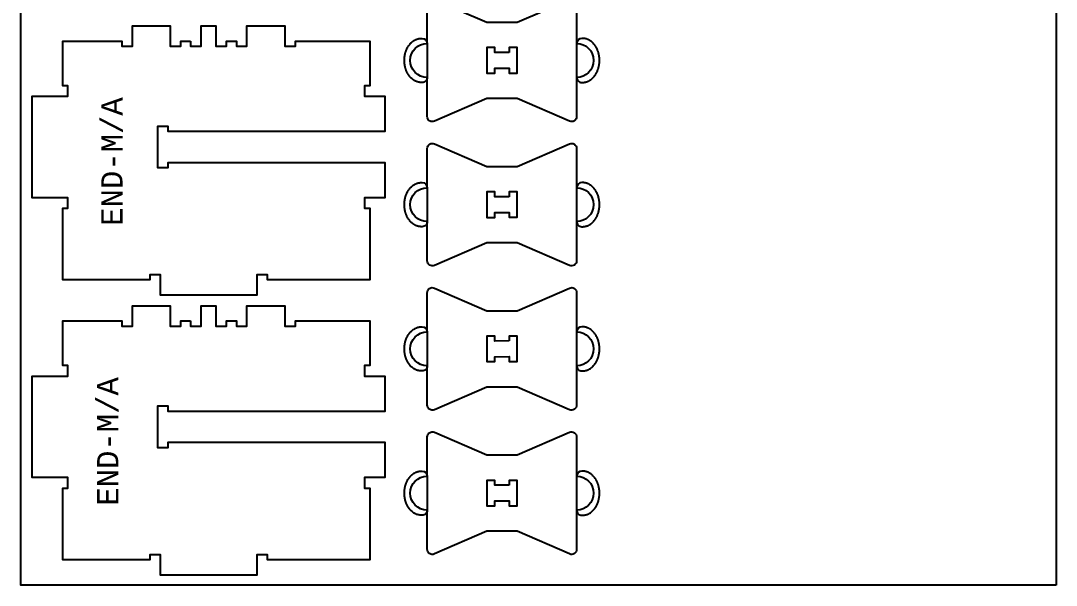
# Model space of a CAD drawing. Extents: x -30 to 12678, y 0 to 23683.
# Drawn here: x 5029 to 6249, y 1291 to 1956 of the extents above; entities that cross this region are included whole.
import ezdxf

# ---------------------------------------------------------------- set-up
doc = ezdxf.new("R2010")
doc.units = 0
for name, color, linetype in [('0_SHEET_SPRUCEPLY_2440X122', 1, 'CONTINUOUS'), ('1_ANYTOOL_1MMDEEP_LABELS_S', 2, 'CONTINUOUS'), ('3_ANYTOOL_CUTTHROUGH_INSID', 4, 'CONTINUOUS'), ('4_ANYTOOL_CUTTHROUGH_OUTSI', 5, 'CONTINUOUS'), ('5_ANYTOOL_HALF_MILL_9MM_IN', 3, 'CONTINUOUS')]:
    doc.layers.add(name, color=color, linetype=linetype)
doc.styles.add('MONOTXT_REGULAR', font='')
doc.styles.get('MONOTXT_REGULAR').set_extended_font_data('Monotxt')

msp = doc.modelspace()

# ---------------------------------------------------------------- linework, layer by layer
at = {"layer": '0_SHEET_SPRUCEPLY_2440X122'}
msp.add_lwpolyline([(6249.3, 1290.9), (5029.3, 1290.9), (5029.3, 3730.9), (6249.3, 3730.9)], close=True, dxfattribs=at)
at = {"layer": '3_ANYTOOL_CUTTHROUGH_INSID'}
for points in [[(5604.7, 1918.9), (5587.7, 1918.8), (5587.7, 1924.6), (5578.2, 1924.6), (5578.2, 1894.5), (5587.7, 1894.5), (5587.7, 1900.3), (5604.7, 1900.4), (5604.7, 1894.6), (5614.2, 1894.6), (5614.2, 1924.6), (5604.7, 1924.6)], [(5604.7, 1748.9), (5587.7, 1748.8), (5587.7, 1754.6), (5578.2, 1754.6), (5578.2, 1724.5), (5587.7, 1724.5), (5587.7, 1730.3), (5604.7, 1730.4), (5604.7, 1724.6), (5614.2, 1724.6), (5614.2, 1754.6), (5604.7, 1754.6)], [(5604.7, 1578.9), (5587.7, 1578.8), (5587.7, 1584.6), (5578.2, 1584.6), (5578.2, 1554.5), (5587.7, 1554.5), (5587.7, 1560.3), (5604.7, 1560.4), (5604.7, 1554.6), (5614.2, 1554.6), (5614.2, 1584.6), (5604.7, 1584.6)], [(5604.7, 1408.9), (5587.7, 1408.8), (5587.7, 1414.6), (5578.2, 1414.6), (5578.2, 1384.5), (5587.7, 1384.5), (5587.7, 1390.3), (5604.7, 1390.4), (5604.7, 1384.6), (5614.2, 1384.6), (5614.2, 1414.6), (5604.7, 1414.6)]]:
    msp.add_lwpolyline(points, close=True, dxfattribs=at)
at = {"layer": '4_ANYTOOL_CUTTHROUGH_OUTSI'}
for points in [[(5684.2, 1843.3, -0.539734), (5675.8, 1837.8), (5614.2, 1864.5), (5578.2, 1864.5), (5516.6, 1837.8, -0.539734), (5508.2, 1843.3), (5508.2, 1889.5, -1), (5508.2, 1929.5), (5508.2, 1975.7, -0.539734), (5516.6, 1981.2), (5578.2, 1954.5), (5614.2, 1954.5), (5675.8, 1981.2, -0.539734), (5684.2, 1975.7), (5684.2, 1929.5, -1), (5684.2, 1889.5)], [(5684.2, 1673.3, -0.539734), (5675.8, 1667.8), (5614.2, 1694.5), (5578.2, 1694.5), (5516.6, 1667.8, -0.539734), (5508.2, 1673.3), (5508.2, 1719.5, -1), (5508.2, 1759.5), (5508.2, 1805.7, -0.539734), (5516.6, 1811.2), (5578.2, 1784.5), (5614.2, 1784.5), (5675.8, 1811.2, -0.539734), (5684.2, 1805.7), (5684.2, 1759.5, -1), (5684.2, 1719.5)], [(5684.2, 1503.3, -0.539734), (5675.8, 1497.8), (5614.2, 1524.5), (5578.2, 1524.5), (5516.6, 1497.8, -0.539734), (5508.2, 1503.3), (5508.2, 1549.5, -1), (5508.2, 1589.5), (5508.2, 1635.7, -0.539734), (5516.6, 1641.2), (5578.2, 1614.5), (5614.2, 1614.5), (5675.8, 1641.2, -0.539734), (5684.2, 1635.7), (5684.2, 1589.5, -1), (5684.2, 1549.5)], [(5684.2, 1333.3, -0.539734), (5675.8, 1327.8), (5614.2, 1354.5), (5578.2, 1354.5), (5516.6, 1327.8, -0.539734), (5508.2, 1333.3), (5508.2, 1379.5, -1), (5508.2, 1419.5), (5508.2, 1465.7, -0.539734), (5516.6, 1471.2), (5578.2, 1444.5), (5614.2, 1444.5), (5675.8, 1471.2, -0.539734), (5684.2, 1465.7), (5684.2, 1419.5, -1), (5684.2, 1379.5)]]:
    msp.add_lwpolyline(points, format="xyb", close=True, dxfattribs=at)
for points in [[(5229.3, 1932.2), (5229.3, 1926.2), (5241.8, 1926.2), (5241.8, 1950.2), (5259.3, 1950.2), (5259.3, 1926.2), (5271.8, 1926.2), (5271.8, 1932.2), (5283.3, 1932.2), (5283.3, 1926.2), (5295.8, 1926.2), (5295.8, 1950.2), (5340.4, 1950.2), (5340.4, 1926.2), (5352.9, 1926.2), (5352.9, 1932.2), (5440.4, 1932.2), (5440.4, 1879.7), (5434.4, 1879.7), (5434.4, 1867.2), (5458.4, 1867.2), (5458.4, 1825.7), (5202.9, 1825.7), (5202.9, 1831.7), (5190.4, 1831.7), (5190.4, 1783.2), (5202.9, 1783.2), (5202.9, 1789.2), (5458.4, 1789.2), (5458.4, 1747.7), (5434.4, 1747.7), (5434.4, 1735.2), (5440.4, 1735.2), (5440.4, 1650.7), (5422.6, 1650.7), (5319.9, 1650.7), (5319.9, 1656.7), (5307.4, 1656.7), (5307.4, 1632.7), (5193.9, 1632.7), (5193.9, 1656.7), (5181.4, 1656.7), (5181.4, 1650.7), (5078.9, 1650.7), (5078.9, 1735.2), (5084.9, 1735.2), (5084.9, 1747.7), (5042.9, 1747.7), (5042.9, 1867.2), (5084.9, 1867.2), (5084.9, 1879.7), (5078.9, 1879.7), (5078.9, 1932.2), (5148.4, 1932.2), (5148.4, 1926.2), (5160.9, 1926.2), (5160.9, 1950.2), (5205.3, 1950.2), (5205.3, 1926.2), (5217.8, 1926.2), (5217.8, 1932.2)], [(5229.3, 1602.4), (5229.3, 1596.4), (5241.8, 1596.4), (5241.8, 1620.4), (5259.3, 1620.4), (5259.3, 1596.4), (5271.8, 1596.4), (5271.8, 1602.4), (5283.3, 1602.4), (5283.3, 1596.4), (5295.8, 1596.4), (5295.8, 1620.4), (5340.4, 1620.4), (5340.4, 1596.4), (5352.9, 1596.4), (5352.9, 1602.4), (5440.4, 1602.4), (5440.4, 1549.9), (5434.4, 1549.9), (5434.4, 1537.4), (5458.4, 1537.4), (5458.4, 1495.9), (5202.9, 1495.9), (5202.9, 1501.9), (5190.4, 1501.9), (5190.4, 1453.4), (5202.9, 1453.4), (5202.9, 1459.4), (5458.4, 1459.4), (5458.4, 1417.9), (5434.4, 1417.9), (5434.4, 1405.4), (5440.4, 1405.4), (5440.4, 1320.9), (5422.6, 1320.9), (5319.9, 1320.9), (5319.9, 1326.9), (5307.4, 1326.9), (5307.4, 1302.9), (5193.9, 1302.9), (5193.9, 1326.9), (5181.4, 1326.9), (5181.4, 1320.9), (5078.9, 1320.9), (5078.9, 1405.4), (5084.9, 1405.4), (5084.9, 1417.9), (5042.9, 1417.9), (5042.9, 1537.4), (5084.9, 1537.4), (5084.9, 1549.9), (5078.9, 1549.9), (5078.9, 1602.4), (5148.4, 1602.4), (5148.4, 1596.4), (5160.9, 1596.4), (5160.9, 1620.4), (5205.3, 1620.4), (5205.3, 1596.4), (5217.8, 1596.4), (5217.8, 1602.4)]]:
    msp.add_lwpolyline(points, close=True, dxfattribs=at)
at = {"layer": '5_ANYTOOL_HALF_MILL_9MM_IN'}
for points in [[(5501.2, 1883.5), (5500.8, 1883.5), (5500.3, 1883.6), (5499.9, 1883.6), (5499.4, 1883.6), (5499, 1883.7), (5498.5, 1883.8), (5498, 1883.9), (5497.6, 1884), (5497.1, 1884.1), (5496.6, 1884.2), (5496.2, 1884.4), (5495.7, 1884.5), (5495.3, 1884.7), (5494.8, 1884.9), (5494.3, 1885.1), (5493.9, 1885.3), (5493.4, 1885.6), (5492.9, 1885.9), (5492.5, 1886.1), (5492, 1886.4), (5491.6, 1886.7), (5491.2, 1887.1), (5490.7, 1887.4), (5490.3, 1887.8), (5489.9, 1888.1), (5489.4, 1888.5), (5489, 1888.9), (5488.6, 1889.3), (5488.2, 1889.8), (5487.8, 1890.2), (5487.5, 1890.7), (5487.1, 1891.1), (5486.7, 1891.6), (5486.4, 1892.1), (5486, 1892.6), (5485.7, 1893.1), (5485.4, 1893.7), (5485.1, 1894.2), (5484.8, 1894.7), (5484.5, 1895.3), (5484.2, 1895.9), (5484, 1896.4), (5483.7, 1897), (5483.5, 1897.6), (5483.2, 1898.2), (5483, 1898.8), (5482.8, 1899.4), (5482.6, 1900), (5482.5, 1900.6), (5482.3, 1901.2), (5482.2, 1901.8), (5482, 1902.4), (5481.9, 1903), (5481.8, 1903.6), (5481.7, 1904.2), (5481.6, 1904.8), (5481.5, 1905.4), (5481.4, 1906), (5481.4, 1906.6), (5481.3, 1907.2), (5481.3, 1907.8), (5481.3, 1908.4), (5481.2, 1909.5), (5481.3, 1910.7), (5481.3, 1911.3), (5481.3, 1911.9), (5481.4, 1912.5), (5481.4, 1913.1), (5481.5, 1913.7), (5481.6, 1914.3), (5481.7, 1914.9), (5481.8, 1915.5), (5481.9, 1916.1), (5482, 1916.7), (5482.2, 1917.3), (5482.3, 1917.9), (5482.5, 1918.5), (5482.6, 1919.1), (5482.8, 1919.7), (5483, 1920.3), (5483.3, 1920.9), (5483.5, 1921.5), (5483.7, 1922), (5484, 1922.6), (5484.2, 1923.2), (5484.5, 1923.8), (5484.8, 1924.3), (5485.1, 1924.9), (5485.4, 1925.4), (5485.7, 1925.9), (5486, 1926.4), (5486.4, 1926.9), (5486.7, 1927.4), (5487.1, 1927.9), (5487.5, 1928.4), (5487.9, 1928.8), (5488.2, 1929.3), (5488.6, 1929.7), (5489, 1930.1), (5489.5, 1930.5), (5489.9, 1930.9), (5490.3, 1931.3), (5490.7, 1931.6), (5491.2, 1932), (5491.6, 1932.3), (5492.1, 1932.6), (5492.5, 1932.9), (5493, 1933.2), (5493.4, 1933.5), (5493.9, 1933.7), (5494.4, 1933.9), (5494.8, 1934.1), (5495.3, 1934.3), (5495.8, 1934.5), (5496.2, 1934.7), (5496.7, 1934.8), (5497.2, 1935), (5497.6, 1935.1), (5498.1, 1935.2), (5498.5, 1935.3), (5499, 1935.4), (5499.5, 1935.4), (5499.9, 1935.5), (5500.4, 1935.5), (5500.8, 1935.5), (5501.3, 1935.5), (5502.2, 1935.5, -0.413668), (5508.2, 1929.5), (5508.2, 1889.5, -0.41476), (5502.2, 1883.5)], [(5691.2, 1883.5), (5691.6, 1883.5), (5692.1, 1883.6), (5692.5, 1883.6), (5693, 1883.6), (5693.4, 1883.7), (5693.9, 1883.8), (5694.4, 1883.9), (5694.8, 1884), (5695.3, 1884.1), (5695.8, 1884.2), (5696.2, 1884.4), (5696.7, 1884.5), (5697.2, 1884.7), (5697.6, 1884.9), (5698.1, 1885.1), (5698.5, 1885.3), (5699, 1885.6), (5699.5, 1885.9), (5699.9, 1886.1), (5700.4, 1886.4), (5700.8, 1886.7), (5701.3, 1887.1), (5701.7, 1887.4), (5702.1, 1887.8), (5702.5, 1888.1), (5703, 1888.5), (5703.4, 1888.9), (5703.8, 1889.3), (5704.2, 1889.8), (5704.6, 1890.2), (5704.9, 1890.7), (5705.3, 1891.1), (5705.7, 1891.6), (5706, 1892.1), (5706.4, 1892.6), (5706.7, 1893.1), (5707, 1893.7), (5707.3, 1894.2), (5707.6, 1894.7), (5707.9, 1895.3), (5708.2, 1895.9), (5708.4, 1896.4), (5708.7, 1897), (5708.9, 1897.6), (5709.2, 1898.2), (5709.4, 1898.8), (5709.6, 1899.4), (5709.8, 1900), (5709.9, 1900.6), (5710.1, 1901.2), (5710.3, 1901.8), (5710.4, 1902.4), (5710.5, 1903), (5710.6, 1903.6), (5710.7, 1904.2), (5710.8, 1904.8), (5710.9, 1905.4), (5711, 1906), (5711, 1906.6), (5711.1, 1907.2), (5711.1, 1907.8), (5711.1, 1908.4), (5711.2, 1909.5), (5711.1, 1910.7), (5711.1, 1911.3), (5711.1, 1911.9), (5711, 1912.5), (5711, 1913.1), (5710.9, 1913.7), (5710.8, 1914.3), (5710.7, 1914.9), (5710.6, 1915.5), (5710.5, 1916.1), (5710.4, 1916.7), (5710.3, 1917.3), (5710.1, 1917.9), (5709.9, 1918.5), (5709.8, 1919.1), (5709.6, 1919.7), (5709.4, 1920.3), (5709.2, 1920.9), (5708.9, 1921.5), (5708.7, 1922), (5708.4, 1922.6), (5708.2, 1923.2), (5707.9, 1923.8), (5707.6, 1924.3), (5707.3, 1924.9), (5707, 1925.4), (5706.7, 1925.9), (5706.4, 1926.4), (5706, 1926.9), (5705.7, 1927.4), (5705.3, 1927.9), (5704.9, 1928.4), (5704.5, 1928.8), (5704.2, 1929.3), (5703.8, 1929.7), (5703.4, 1930.1), (5702.9, 1930.5), (5702.5, 1930.9), (5702.1, 1931.3), (5701.7, 1931.6), (5701.2, 1932), (5700.8, 1932.3), (5700.3, 1932.6), (5699.9, 1932.9), (5699.4, 1933.2), (5699, 1933.5), (5698.5, 1933.7), (5698, 1933.9), (5697.6, 1934.1), (5697.1, 1934.3), (5696.6, 1934.5), (5696.2, 1934.7), (5695.7, 1934.8), (5695.2, 1935), (5694.8, 1935.1), (5694.3, 1935.2), (5693.9, 1935.3), (5693.4, 1935.4), (5692.9, 1935.4), (5692.5, 1935.5), (5692, 1935.5), (5691.6, 1935.5), (5691.1, 1935.5), (5690.2, 1935.5, 0.413668), (5684.2, 1929.5), (5684.2, 1889.5, 0.41476), (5690.2, 1883.5)], [(5501.2, 1713.5), (5500.8, 1713.5), (5500.3, 1713.6), (5499.9, 1713.6), (5499.4, 1713.6), (5499, 1713.7), (5498.5, 1713.8), (5498, 1713.9), (5497.6, 1714), (5497.1, 1714.1), (5496.6, 1714.2), (5496.2, 1714.4), (5495.7, 1714.5), (5495.3, 1714.7), (5494.8, 1714.9), (5494.3, 1715.1), (5493.9, 1715.3), (5493.4, 1715.6), (5492.9, 1715.9), (5492.5, 1716.1), (5492, 1716.4), (5491.6, 1716.7), (5491.2, 1717.1), (5490.7, 1717.4), (5490.3, 1717.8), (5489.9, 1718.1), (5489.4, 1718.5), (5489, 1718.9), (5488.6, 1719.3), (5488.2, 1719.8), (5487.8, 1720.2), (5487.5, 1720.7), (5487.1, 1721.1), (5486.7, 1721.6), (5486.4, 1722.1), (5486, 1722.6), (5485.7, 1723.1), (5485.4, 1723.7), (5485.1, 1724.2), (5484.8, 1724.7), (5484.5, 1725.3), (5484.2, 1725.9), (5484, 1726.4), (5483.7, 1727), (5483.5, 1727.6), (5483.2, 1728.2), (5483, 1728.8), (5482.8, 1729.4), (5482.6, 1730), (5482.5, 1730.6), (5482.3, 1731.2), (5482.2, 1731.8), (5482, 1732.4), (5481.9, 1733), (5481.8, 1733.6), (5481.7, 1734.2), (5481.6, 1734.8), (5481.5, 1735.4), (5481.4, 1736), (5481.4, 1736.6), (5481.3, 1737.2), (5481.3, 1737.8), (5481.3, 1738.4), (5481.2, 1739.5), (5481.3, 1740.7), (5481.3, 1741.3), (5481.3, 1741.9), (5481.4, 1742.5), (5481.4, 1743.1), (5481.5, 1743.7), (5481.6, 1744.3), (5481.7, 1744.9), (5481.8, 1745.5), (5481.9, 1746.1), (5482, 1746.7), (5482.2, 1747.3), (5482.3, 1747.9), (5482.5, 1748.5), (5482.6, 1749.1), (5482.8, 1749.7), (5483, 1750.3), (5483.3, 1750.9), (5483.5, 1751.5), (5483.7, 1752), (5484, 1752.6), (5484.2, 1753.2), (5484.5, 1753.8), (5484.8, 1754.3), (5485.1, 1754.9), (5485.4, 1755.4), (5485.7, 1755.9), (5486, 1756.4), (5486.4, 1756.9), (5486.7, 1757.4), (5487.1, 1757.9), (5487.5, 1758.4), (5487.9, 1758.8), (5488.2, 1759.3), (5488.6, 1759.7), (5489, 1760.1), (5489.5, 1760.5), (5489.9, 1760.9), (5490.3, 1761.3), (5490.7, 1761.6), (5491.2, 1762), (5491.6, 1762.3), (5492.1, 1762.6), (5492.5, 1762.9), (5493, 1763.2), (5493.4, 1763.5), (5493.9, 1763.7), (5494.4, 1763.9), (5494.8, 1764.1), (5495.3, 1764.3), (5495.8, 1764.5), (5496.2, 1764.7), (5496.7, 1764.8), (5497.2, 1765), (5497.6, 1765.1), (5498.1, 1765.2), (5498.5, 1765.3), (5499, 1765.4), (5499.5, 1765.4), (5499.9, 1765.5), (5500.4, 1765.5), (5500.8, 1765.5), (5501.3, 1765.5), (5502.2, 1765.5, -0.413668), (5508.2, 1759.5), (5508.2, 1719.5, -0.41476), (5502.2, 1713.5)], [(5691.2, 1713.5), (5691.6, 1713.5), (5692.1, 1713.6), (5692.5, 1713.6), (5693, 1713.6), (5693.4, 1713.7), (5693.9, 1713.8), (5694.4, 1713.9), (5694.8, 1714), (5695.3, 1714.1), (5695.8, 1714.2), (5696.2, 1714.4), (5696.7, 1714.5), (5697.2, 1714.7), (5697.6, 1714.9), (5698.1, 1715.1), (5698.5, 1715.3), (5699, 1715.6), (5699.5, 1715.9), (5699.9, 1716.1), (5700.4, 1716.4), (5700.8, 1716.7), (5701.3, 1717.1), (5701.7, 1717.4), (5702.1, 1717.8), (5702.5, 1718.1), (5703, 1718.5), (5703.4, 1718.9), (5703.8, 1719.3), (5704.2, 1719.8), (5704.6, 1720.2), (5704.9, 1720.7), (5705.3, 1721.1), (5705.7, 1721.6), (5706, 1722.1), (5706.4, 1722.6), (5706.7, 1723.1), (5707, 1723.7), (5707.3, 1724.2), (5707.6, 1724.7), (5707.9, 1725.3), (5708.2, 1725.9), (5708.4, 1726.4), (5708.7, 1727), (5708.9, 1727.6), (5709.2, 1728.2), (5709.4, 1728.8), (5709.6, 1729.4), (5709.8, 1730), (5709.9, 1730.6), (5710.1, 1731.2), (5710.3, 1731.8), (5710.4, 1732.4), (5710.5, 1733), (5710.6, 1733.6), (5710.7, 1734.2), (5710.8, 1734.8), (5710.9, 1735.4), (5711, 1736), (5711, 1736.6), (5711.1, 1737.2), (5711.1, 1737.8), (5711.1, 1738.4), (5711.2, 1739.5), (5711.1, 1740.7), (5711.1, 1741.3), (5711.1, 1741.9), (5711, 1742.5), (5711, 1743.1), (5710.9, 1743.7), (5710.8, 1744.3), (5710.7, 1744.9), (5710.6, 1745.5), (5710.5, 1746.1), (5710.4, 1746.7), (5710.3, 1747.3), (5710.1, 1747.9), (5709.9, 1748.5), (5709.8, 1749.1), (5709.6, 1749.7), (5709.4, 1750.3), (5709.2, 1750.9), (5708.9, 1751.5), (5708.7, 1752), (5708.4, 1752.6), (5708.2, 1753.2), (5707.9, 1753.8), (5707.6, 1754.3), (5707.3, 1754.9), (5707, 1755.4), (5706.7, 1755.9), (5706.4, 1756.4), (5706, 1756.9), (5705.7, 1757.4), (5705.3, 1757.9), (5704.9, 1758.4), (5704.5, 1758.8), (5704.2, 1759.3), (5703.8, 1759.7), (5703.4, 1760.1), (5702.9, 1760.5), (5702.5, 1760.9), (5702.1, 1761.3), (5701.7, 1761.6), (5701.2, 1762), (5700.8, 1762.3), (5700.3, 1762.6), (5699.9, 1762.9), (5699.4, 1763.2), (5699, 1763.5), (5698.5, 1763.7), (5698, 1763.9), (5697.6, 1764.1), (5697.1, 1764.3), (5696.6, 1764.5), (5696.2, 1764.7), (5695.7, 1764.8), (5695.2, 1765), (5694.8, 1765.1), (5694.3, 1765.2), (5693.9, 1765.3), (5693.4, 1765.4), (5692.9, 1765.4), (5692.5, 1765.5), (5692, 1765.5), (5691.6, 1765.5), (5691.1, 1765.5), (5690.2, 1765.5, 0.413668), (5684.2, 1759.5), (5684.2, 1719.5, 0.41476), (5690.2, 1713.5)], [(5501.2, 1543.5), (5500.8, 1543.5), (5500.3, 1543.6), (5499.9, 1543.6), (5499.4, 1543.6), (5499, 1543.7), (5498.5, 1543.8), (5498, 1543.9), (5497.6, 1544), (5497.1, 1544.1), (5496.6, 1544.2), (5496.2, 1544.4), (5495.7, 1544.5), (5495.3, 1544.7), (5494.8, 1544.9), (5494.3, 1545.1), (5493.9, 1545.3), (5493.4, 1545.6), (5492.9, 1545.9), (5492.5, 1546.1), (5492, 1546.4), (5491.6, 1546.7), (5491.2, 1547.1), (5490.7, 1547.4), (5490.3, 1547.8), (5489.9, 1548.1), (5489.4, 1548.5), (5489, 1548.9), (5488.6, 1549.3), (5488.2, 1549.8), (5487.8, 1550.2), (5487.5, 1550.7), (5487.1, 1551.1), (5486.7, 1551.6), (5486.4, 1552.1), (5486, 1552.6), (5485.7, 1553.1), (5485.4, 1553.7), (5485.1, 1554.2), (5484.8, 1554.7), (5484.5, 1555.3), (5484.2, 1555.9), (5484, 1556.4), (5483.7, 1557), (5483.5, 1557.6), (5483.2, 1558.2), (5483, 1558.8), (5482.8, 1559.4), (5482.6, 1560), (5482.5, 1560.6), (5482.3, 1561.2), (5482.2, 1561.8), (5482, 1562.4), (5481.9, 1563), (5481.8, 1563.6), (5481.7, 1564.2), (5481.6, 1564.8), (5481.5, 1565.4), (5481.4, 1566), (5481.4, 1566.6), (5481.3, 1567.2), (5481.3, 1567.8), (5481.3, 1568.4), (5481.2, 1569.5), (5481.3, 1570.7), (5481.3, 1571.3), (5481.3, 1571.9), (5481.4, 1572.5), (5481.4, 1573.1), (5481.5, 1573.7), (5481.6, 1574.3), (5481.7, 1574.9), (5481.8, 1575.5), (5481.9, 1576.1), (5482, 1576.7), (5482.2, 1577.3), (5482.3, 1577.9), (5482.5, 1578.5), (5482.6, 1579.1), (5482.8, 1579.7), (5483, 1580.3), (5483.3, 1580.9), (5483.5, 1581.5), (5483.7, 1582), (5484, 1582.6), (5484.2, 1583.2), (5484.5, 1583.8), (5484.8, 1584.3), (5485.1, 1584.9), (5485.4, 1585.4), (5485.7, 1585.9), (5486, 1586.4), (5486.4, 1586.9), (5486.7, 1587.4), (5487.1, 1587.9), (5487.5, 1588.4), (5487.9, 1588.8), (5488.2, 1589.3), (5488.6, 1589.7), (5489, 1590.1), (5489.5, 1590.5), (5489.9, 1590.9), (5490.3, 1591.3), (5490.7, 1591.6), (5491.2, 1592), (5491.6, 1592.3), (5492.1, 1592.6), (5492.5, 1592.9), (5493, 1593.2), (5493.4, 1593.5), (5493.9, 1593.7), (5494.4, 1593.9), (5494.8, 1594.1), (5495.3, 1594.3), (5495.8, 1594.5), (5496.2, 1594.7), (5496.7, 1594.8), (5497.2, 1595), (5497.6, 1595.1), (5498.1, 1595.2), (5498.5, 1595.3), (5499, 1595.4), (5499.5, 1595.4), (5499.9, 1595.5), (5500.4, 1595.5), (5500.8, 1595.5), (5501.3, 1595.5), (5502.2, 1595.5, -0.413668), (5508.2, 1589.5), (5508.2, 1549.5, -0.41476), (5502.2, 1543.5)], [(5691.2, 1543.5), (5691.6, 1543.5), (5692.1, 1543.6), (5692.5, 1543.6), (5693, 1543.6), (5693.4, 1543.7), (5693.9, 1543.8), (5694.4, 1543.9), (5694.8, 1544), (5695.3, 1544.1), (5695.8, 1544.2), (5696.2, 1544.4), (5696.7, 1544.5), (5697.2, 1544.7), (5697.6, 1544.9), (5698.1, 1545.1), (5698.5, 1545.3), (5699, 1545.6), (5699.5, 1545.9), (5699.9, 1546.1), (5700.4, 1546.4), (5700.8, 1546.7), (5701.3, 1547.1), (5701.7, 1547.4), (5702.1, 1547.8), (5702.5, 1548.1), (5703, 1548.5), (5703.4, 1548.9), (5703.8, 1549.3), (5704.2, 1549.8), (5704.6, 1550.2), (5704.9, 1550.7), (5705.3, 1551.1), (5705.7, 1551.6), (5706, 1552.1), (5706.4, 1552.6), (5706.7, 1553.1), (5707, 1553.7), (5707.3, 1554.2), (5707.6, 1554.7), (5707.9, 1555.3), (5708.2, 1555.9), (5708.4, 1556.4), (5708.7, 1557), (5708.9, 1557.6), (5709.2, 1558.2), (5709.4, 1558.8), (5709.6, 1559.4), (5709.8, 1560), (5709.9, 1560.6), (5710.1, 1561.2), (5710.3, 1561.8), (5710.4, 1562.4), (5710.5, 1563), (5710.6, 1563.6), (5710.7, 1564.2), (5710.8, 1564.8), (5710.9, 1565.4), (5711, 1566), (5711, 1566.6), (5711.1, 1567.2), (5711.1, 1567.8), (5711.1, 1568.4), (5711.2, 1569.5), (5711.1, 1570.7), (5711.1, 1571.3), (5711.1, 1571.9), (5711, 1572.5), (5711, 1573.1), (5710.9, 1573.7), (5710.8, 1574.3), (5710.7, 1574.9), (5710.6, 1575.5), (5710.5, 1576.1), (5710.4, 1576.7), (5710.3, 1577.3), (5710.1, 1577.9), (5709.9, 1578.5), (5709.8, 1579.1), (5709.6, 1579.7), (5709.4, 1580.3), (5709.2, 1580.9), (5708.9, 1581.5), (5708.7, 1582), (5708.4, 1582.6), (5708.2, 1583.2), (5707.9, 1583.8), (5707.6, 1584.3), (5707.3, 1584.9), (5707, 1585.4), (5706.7, 1585.9), (5706.4, 1586.4), (5706, 1586.9), (5705.7, 1587.4), (5705.3, 1587.9), (5704.9, 1588.4), (5704.5, 1588.8), (5704.2, 1589.3), (5703.8, 1589.7), (5703.4, 1590.1), (5702.9, 1590.5), (5702.5, 1590.9), (5702.1, 1591.3), (5701.7, 1591.6), (5701.2, 1592), (5700.8, 1592.3), (5700.3, 1592.6), (5699.9, 1592.9), (5699.4, 1593.2), (5699, 1593.5), (5698.5, 1593.7), (5698, 1593.9), (5697.6, 1594.1), (5697.1, 1594.3), (5696.6, 1594.5), (5696.2, 1594.7), (5695.7, 1594.8), (5695.2, 1595), (5694.8, 1595.1), (5694.3, 1595.2), (5693.9, 1595.3), (5693.4, 1595.4), (5692.9, 1595.4), (5692.5, 1595.5), (5692, 1595.5), (5691.6, 1595.5), (5691.1, 1595.5), (5690.2, 1595.5, 0.413668), (5684.2, 1589.5), (5684.2, 1549.5, 0.41476), (5690.2, 1543.5)], [(5501.2, 1373.5), (5500.8, 1373.5), (5500.3, 1373.6), (5499.9, 1373.6), (5499.4, 1373.6), (5499, 1373.7), (5498.5, 1373.8), (5498, 1373.9), (5497.6, 1374), (5497.1, 1374.1), (5496.6, 1374.2), (5496.2, 1374.4), (5495.7, 1374.5), (5495.3, 1374.7), (5494.8, 1374.9), (5494.3, 1375.1), (5493.9, 1375.3), (5493.4, 1375.6), (5492.9, 1375.9), (5492.5, 1376.1), (5492, 1376.4), (5491.6, 1376.7), (5491.2, 1377.1), (5490.7, 1377.4), (5490.3, 1377.8), (5489.9, 1378.1), (5489.4, 1378.5), (5489, 1378.9), (5488.6, 1379.3), (5488.2, 1379.8), (5487.8, 1380.2), (5487.5, 1380.7), (5487.1, 1381.1), (5486.7, 1381.6), (5486.4, 1382.1), (5486, 1382.6), (5485.7, 1383.1), (5485.4, 1383.7), (5485.1, 1384.2), (5484.8, 1384.7), (5484.5, 1385.3), (5484.2, 1385.9), (5484, 1386.4), (5483.7, 1387), (5483.5, 1387.6), (5483.2, 1388.2), (5483, 1388.8), (5482.8, 1389.4), (5482.6, 1390), (5482.5, 1390.6), (5482.3, 1391.2), (5482.2, 1391.8), (5482, 1392.4), (5481.9, 1393), (5481.8, 1393.6), (5481.7, 1394.2), (5481.6, 1394.8), (5481.5, 1395.4), (5481.4, 1396), (5481.4, 1396.6), (5481.3, 1397.2), (5481.3, 1397.8), (5481.3, 1398.4), (5481.2, 1399.5), (5481.3, 1400.7), (5481.3, 1401.3), (5481.3, 1401.9), (5481.4, 1402.5), (5481.4, 1403.1), (5481.5, 1403.7), (5481.6, 1404.3), (5481.7, 1404.9), (5481.8, 1405.5), (5481.9, 1406.1), (5482, 1406.7), (5482.2, 1407.3), (5482.3, 1407.9), (5482.5, 1408.5), (5482.6, 1409.1), (5482.8, 1409.7), (5483, 1410.3), (5483.3, 1410.9), (5483.5, 1411.5), (5483.7, 1412), (5484, 1412.6), (5484.2, 1413.2), (5484.5, 1413.8), (5484.8, 1414.3), (5485.1, 1414.9), (5485.4, 1415.4), (5485.7, 1415.9), (5486, 1416.4), (5486.4, 1416.9), (5486.7, 1417.4), (5487.1, 1417.9), (5487.5, 1418.4), (5487.9, 1418.8), (5488.2, 1419.3), (5488.6, 1419.7), (5489, 1420.1), (5489.5, 1420.5), (5489.9, 1420.9), (5490.3, 1421.3), (5490.7, 1421.6), (5491.2, 1422), (5491.6, 1422.3), (5492.1, 1422.6), (5492.5, 1422.9), (5493, 1423.2), (5493.4, 1423.5), (5493.9, 1423.7), (5494.4, 1423.9), (5494.8, 1424.1), (5495.3, 1424.3), (5495.8, 1424.5), (5496.2, 1424.7), (5496.7, 1424.8), (5497.2, 1425), (5497.6, 1425.1), (5498.1, 1425.2), (5498.5, 1425.3), (5499, 1425.4), (5499.5, 1425.4), (5499.9, 1425.5), (5500.4, 1425.5), (5500.8, 1425.5), (5501.3, 1425.5), (5502.2, 1425.5, -0.413668), (5508.2, 1419.5), (5508.2, 1379.5, -0.41476), (5502.2, 1373.5)], [(5691.2, 1373.5), (5691.6, 1373.5), (5692.1, 1373.6), (5692.5, 1373.6), (5693, 1373.6), (5693.4, 1373.7), (5693.9, 1373.8), (5694.4, 1373.9), (5694.8, 1374), (5695.3, 1374.1), (5695.8, 1374.2), (5696.2, 1374.4), (5696.7, 1374.5), (5697.2, 1374.7), (5697.6, 1374.9), (5698.1, 1375.1), (5698.5, 1375.3), (5699, 1375.6), (5699.5, 1375.9), (5699.9, 1376.1), (5700.4, 1376.4), (5700.8, 1376.7), (5701.3, 1377.1), (5701.7, 1377.4), (5702.1, 1377.8), (5702.5, 1378.1), (5703, 1378.5), (5703.4, 1378.9), (5703.8, 1379.3), (5704.2, 1379.8), (5704.6, 1380.2), (5704.9, 1380.7), (5705.3, 1381.1), (5705.7, 1381.6), (5706, 1382.1), (5706.4, 1382.6), (5706.7, 1383.1), (5707, 1383.7), (5707.3, 1384.2), (5707.6, 1384.7), (5707.9, 1385.3), (5708.2, 1385.9), (5708.4, 1386.4), (5708.7, 1387), (5708.9, 1387.6), (5709.2, 1388.2), (5709.4, 1388.8), (5709.6, 1389.4), (5709.8, 1390), (5709.9, 1390.6), (5710.1, 1391.2), (5710.3, 1391.8), (5710.4, 1392.4), (5710.5, 1393), (5710.6, 1393.6), (5710.7, 1394.2), (5710.8, 1394.8), (5710.9, 1395.4), (5711, 1396), (5711, 1396.6), (5711.1, 1397.2), (5711.1, 1397.8), (5711.1, 1398.4), (5711.2, 1399.5), (5711.1, 1400.7), (5711.1, 1401.3), (5711.1, 1401.9), (5711, 1402.5), (5711, 1403.1), (5710.9, 1403.7), (5710.8, 1404.3), (5710.7, 1404.9), (5710.6, 1405.5), (5710.5, 1406.1), (5710.4, 1406.7), (5710.3, 1407.3), (5710.1, 1407.9), (5709.9, 1408.5), (5709.8, 1409.1), (5709.6, 1409.7), (5709.4, 1410.3), (5709.2, 1410.9), (5708.9, 1411.5), (5708.7, 1412), (5708.4, 1412.6), (5708.2, 1413.2), (5707.9, 1413.8), (5707.6, 1414.3), (5707.3, 1414.9), (5707, 1415.4), (5706.7, 1415.9), (5706.4, 1416.4), (5706, 1416.9), (5705.7, 1417.4), (5705.3, 1417.9), (5704.9, 1418.4), (5704.5, 1418.8), (5704.2, 1419.3), (5703.8, 1419.7), (5703.4, 1420.1), (5702.9, 1420.5), (5702.5, 1420.9), (5702.1, 1421.3), (5701.7, 1421.6), (5701.2, 1422), (5700.8, 1422.3), (5700.3, 1422.6), (5699.9, 1422.9), (5699.4, 1423.2), (5699, 1423.5), (5698.5, 1423.7), (5698, 1423.9), (5697.6, 1424.1), (5697.1, 1424.3), (5696.6, 1424.5), (5696.2, 1424.7), (5695.7, 1424.8), (5695.2, 1425), (5694.8, 1425.1), (5694.3, 1425.2), (5693.9, 1425.3), (5693.4, 1425.4), (5692.9, 1425.4), (5692.5, 1425.5), (5692, 1425.5), (5691.6, 1425.5), (5691.1, 1425.5), (5690.2, 1425.5, 0.413668), (5684.2, 1419.5), (5684.2, 1379.5, 0.41476), (5690.2, 1373.5)]]:
    msp.add_lwpolyline(points, format="xyb", close=True, dxfattribs=at)

# ---------------------------------------------------------------- texts
at = {"layer": '1_ANYTOOL_1MMDEEP_LABELS_S', "char_height": 25, "width": 386.216, "attachment_point": 5, "rotation": 90, "style": 'MONOTXT_REGULAR'}
for insert in [(5136.9, 1790.3), (5131.9, 1460.5)]:
    msp.add_mtext('END-M/A', dxfattribs=dict(at, insert=insert))

doc.saveas('drawing.dxf')
